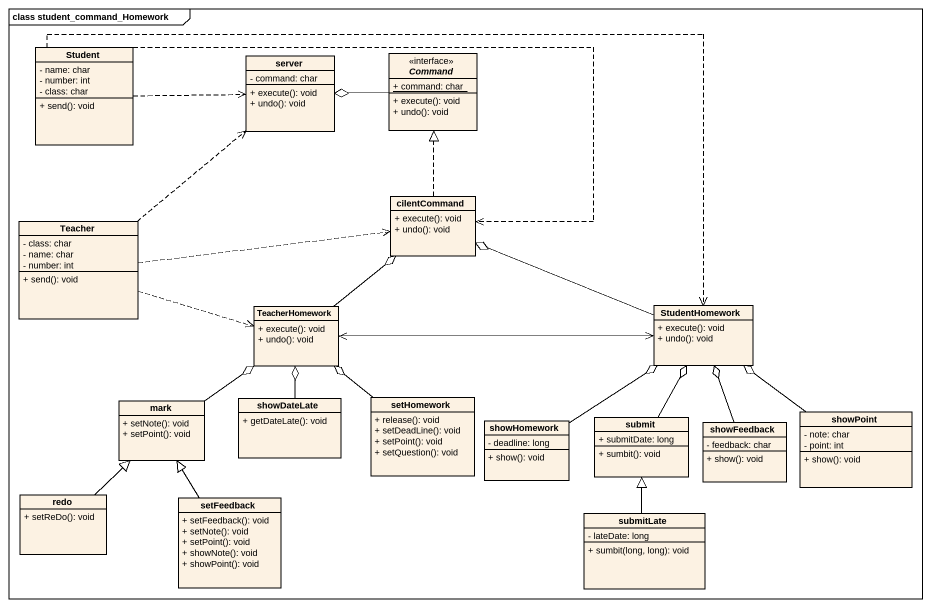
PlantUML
@startuml
mainframe class student_command_Homework
hide circle
hide empty members
skinparam classAttributeIconSize 0
class Student {
  - name: char
  - number: int
  - class: char
  + send(): void
}
class server {
  - command: char
  + execute(): void
  + undo(): void
}
interface Command <<interface>> {
  {static} + command: char
  + execute(): void
  + undo(): void
}
class cilentCommand {
  + execute(): void
  + undo(): void
}
class Teacher {
  - class: char
  - name: char
  - number: int
  + send(): void
}
class TeacherHomework {
  + execute(): void
  + undo(): void
}
class StudentHomework {
  + execute(): void
  + undo(): void
}
class mark {
  + setNote(): void
  + setPoint(): void
}
class showDateLate {
  + getDateLate(): void
}
class setHomework {
  + release(): void
  + setDeadLine(): void
  + setPoint(): void
  + setQuestion(): void
}
class showHomework {
  - deadline: long
  + show(): void
}
class submit {
  + submitDate: long
  + sumbit(): void
}
class showFeedback {
  - feedback: char
  + show(): void
}
class showPoint {
  - note: char
  - point: int
  + show(): void
}
class redo {
  + setReDo(): void
}
class setFeedback {
  + setFeedback(): void
  + setNote(): void
  + setPoint(): void
  + showNote(): void
  + showPoint(): void
}
class submitLate {
  - lateDate: long
  + sumbit(long, long): void
}
Student .right.> server
Student .right.> cilentCommand
Student .right.> StudentHomework
Command -left-o server
cilentCommand .up.|> Command
Teacher .up.> server
Teacher .right.> cilentCommand
Teacher .right.> TeacherHomework
TeacherHomework -up-o cilentCommand
StudentHomework -left-o cilentCommand
StudentHomework <-left- TeacherHomework
StudentHomework -left-> TeacherHomework
mark -up-o TeacherHomework
showDateLate -up-o TeacherHomework
setHomework -up-o TeacherHomework
showHomework -up-o StudentHomework
submit -up-o StudentHomework
showFeedback -up-o StudentHomework
showPoint -up-o StudentHomework
redo -up-|> mark
setFeedback -up-|> mark
submitLate -up-|> submit
@enduml
